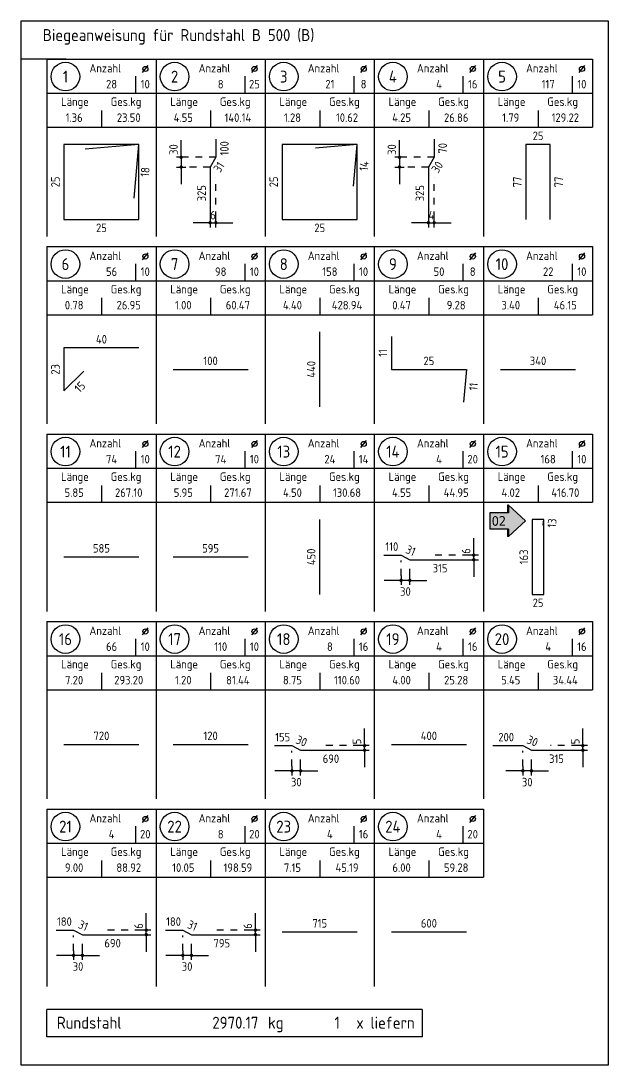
# Model space of a CAD drawing. Extents: x 40 to 135.7, y -30.7 to 24.7.
# Drawn here: x 90.53 to 99.14, y -5.18 to 10.13 of the extents above; entities that cross this region are included whole.
import ezdxf
from ezdxf.enums import TextEntityAlignment as Align

# ---------------------------------------------------------------- set-up
doc = ezdxf.new("R2010")
doc.units = 0
doc.header["$LTSCALE"] = 0.5
doc.linetypes.add('AUSGEZOGEN', pattern=[1000.01, 1000, 0.01])
doc.linetypes.add('HIDDEN4', pattern=[0.12, 0.02, -0.1])
for name, color, linetype in [('grau_hell', 7, 'Continuous'), ('INDEX', 7, 'Continuous'), ('MASSE', 7, 'Continuous'), ('OBJEKT', 7, 'Continuous'), ('RND', 7, 'Continuous'), ('RND_BILD', 7, 'Continuous'), ('TEXT', 7, 'Continuous')]:
    doc.layers.add(name, color=color, linetype=linetype)
doc.layers.add('NOPLOT', color=7, linetype='Continuous', plot=False)
doc.styles.add('helv', font='tahoma.ttf')
doc.styles.add('txt', font='isocp.shx')
doc.dimstyles.new('DOT_I', dxfattribs={"dimscale": 0.5, "dimtxt": 0.25, "dimasz": 0.25, "dimexe": 0.1, "dimexo": 0.3, "dimgap": 0.1, "dimtad": 1, "dimdec": 3, "dimzin": 3, "dimtxsty": 'txt', "dimblk": 'DOT', "dimblk1": 'DOT', "dimblk2": 'DOT', "dimsah": 1, "dimcen": 0.1, "dimse1": 1, "dimse2": 1, "dimazin": 0, "dimtfac": 1, "dimtdec": 4, "dimtix": 1, "dimtmove": 2, "dimatfit": 3, "dimfxl": 0, "dimtvp": 1, "dimtolj": 1, "dimtzin": 0, "dimarcsym": 0})

# ---------------------------------------------------------------- blocks, each defined once
blk = doc.blocks.new('DOT')
at = {"layer": 'MASSE', "color": 7, "linetype": 'Continuous'}
for p, q in [((0, 0), (-1, 0)), ((0, 0.54), (0, -0.54))]:
    blk.add_line(p, q, dxfattribs=at)
at = {"layer": 'MASSE', "color": 7, "linetype": 'Continuous', "const_width": 0.2}
blk.add_lwpolyline([(-0.1, 0, 1), (0.1, 0, 1)], format="xyb", close=True, dxfattribs=at)
blk = doc.blocks.new('*D49')
at = {"layer": 'DEFPOINTS', "color": 0, "linetype": 'AUSGEZOGEN', "transparency": 16777216}
for p in [(96.503, 7.171), (96.587, 7.171), (96.587, 7.171)]:
    blk.add_point(p, dxfattribs=at)
at = {"layer": 'RND_BILD', "color": 0, "linetype": 'AUSGEZOGEN', "lineweight": -2, "transparency": 16777216}
for p, q in [((96.378, 7.171), (96.253, 7.171)), ((96.503, 7.171), (96.587, 7.171)), ((96.712, 7.171), (96.837, 7.171))]:
    blk.add_line(p, q, dxfattribs=at)
at = {"layer": 'RND_BILD', "color": 0, "linetype": 'AUSGEZOGEN', "lineweight": -2, "transparency": 16777216, "xscale": 0.125, "yscale": 0.125, "zscale": 0.125}
blk.add_blockref('DOT', (96.503, 7.171), dxfattribs=at)
at = {"layer": 'RND_BILD', "color": 0, "linetype": 'AUSGEZOGEN', "lineweight": -2, "transparency": 16777216, "xscale": 0.125, "yscale": 0.125, "zscale": 0.125, "rotation": 180}
blk.add_blockref('DOT', (96.587, 7.171), dxfattribs=at)
at = {"layer": 'RND_BILD', "color": 0, "linetype": 'AUSGEZOGEN', "transparency": 16777216, "insert": (96.545, 7.283), "char_height": 0.125, "attachment_point": 5, "style": 'txt'}
blk.add_mtext('\\A1;4', dxfattribs=at)
blk = doc.blocks.new('*D50')
at = {"layer": 'DEFPOINTS', "color": 0, "linetype": 'AUSGEZOGEN', "transparency": 16777216}
for p in [(96.079, 8.131), (96.079, 7.988), (96.079, 7.988)]:
    blk.add_point(p, dxfattribs=at)
at = {"layer": 'MASSE', "color": 0, "linetype": 'AUSGEZOGEN', "lineweight": -2, "transparency": 16777216}
for p, q in [((96.079, 8.256), (96.079, 8.381)), ((96.079, 8.131), (96.079, 7.988)), ((96.079, 7.863), (96.079, 7.738))]:
    blk.add_line(p, q, dxfattribs=at)
at = {"layer": 'MASSE', "color": 0, "linetype": 'AUSGEZOGEN', "lineweight": -2, "transparency": 16777216, "xscale": 0.125, "yscale": 0.125, "zscale": 0.125}
for p, rotation in [((96.079, 8.131), 270), ((96.079, 7.988), 90)]:
    blk.add_blockref('DOT', p, dxfattribs=dict(at, rotation=rotation))
at = {"layer": 'MASSE', "color": 0, "linetype": 'AUSGEZOGEN', "transparency": 16777216, "insert": (95.966, 8.244), "char_height": 0.125, "attachment_point": 5, "rotation": 90, "style": 'txt'}
blk.add_mtext('\\A1;30', dxfattribs=at)
blk = doc.blocks.new('*D51')
at = {"layer": 'DEFPOINTS', "color": 0, "linetype": 'AUSGEZOGEN', "transparency": 16777216}
for p in [(93.303, 7.171), (93.387, 7.171), (93.387, 7.171)]:
    blk.add_point(p, dxfattribs=at)
at = {"layer": 'RND_BILD', "color": 0, "linetype": 'AUSGEZOGEN', "lineweight": -2, "transparency": 16777216}
for p, q in [((93.178, 7.171), (93.053, 7.171)), ((93.303, 7.171), (93.387, 7.171)), ((93.512, 7.171), (93.637, 7.171))]:
    blk.add_line(p, q, dxfattribs=at)
at = {"layer": 'RND_BILD', "color": 0, "linetype": 'AUSGEZOGEN', "lineweight": -2, "transparency": 16777216, "xscale": 0.125, "yscale": 0.125, "zscale": 0.125}
blk.add_blockref('DOT', (93.303, 7.171), dxfattribs=at)
at = {"layer": 'RND_BILD', "color": 0, "linetype": 'AUSGEZOGEN', "lineweight": -2, "transparency": 16777216, "xscale": 0.125, "yscale": 0.125, "zscale": 0.125, "rotation": 180}
blk.add_blockref('DOT', (93.387, 7.171), dxfattribs=at)
at = {"layer": 'RND_BILD', "color": 0, "linetype": 'AUSGEZOGEN', "transparency": 16777216, "insert": (93.345, 7.283), "char_height": 0.125, "attachment_point": 5, "style": 'txt'}
blk.add_mtext('\\A1;6', dxfattribs=at)
blk = doc.blocks.new('*D52')
at = {"layer": 'DEFPOINTS', "color": 0, "linetype": 'AUSGEZOGEN', "transparency": 16777216}
for p in [(92.879, 8.131), (92.879, 7.988), (92.879, 7.988)]:
    blk.add_point(p, dxfattribs=at)
at = {"layer": 'MASSE', "color": 0, "linetype": 'AUSGEZOGEN', "lineweight": -2, "transparency": 16777216}
for p, q in [((92.879, 8.256), (92.879, 8.381)), ((92.879, 8.131), (92.879, 7.988)), ((92.879, 7.863), (92.879, 7.738))]:
    blk.add_line(p, q, dxfattribs=at)
at = {"layer": 'MASSE', "color": 0, "linetype": 'AUSGEZOGEN', "lineweight": -2, "transparency": 16777216, "xscale": 0.125, "yscale": 0.125, "zscale": 0.125}
for p, rotation in [((92.879, 8.131), 270), ((92.879, 7.988), 90)]:
    blk.add_blockref('DOT', p, dxfattribs=dict(at, rotation=rotation))
at = {"layer": 'MASSE', "color": 0, "linetype": 'AUSGEZOGEN', "transparency": 16777216, "insert": (92.766, 8.244), "char_height": 0.125, "attachment_point": 5, "rotation": 90, "style": 'txt'}
blk.add_mtext('\\A1;30', dxfattribs=at)
blk = doc.blocks.new('*D53')
at = {"layer": 'DEFPOINTS', "color": 0, "linetype": 'AUSGEZOGEN', "transparency": 16777216}
for p in [(97.167, 2.296), (97.167, 2.296), (97.167, 2.229)]:
    blk.add_point(p, dxfattribs=at)
at = {"layer": 'RND_BILD', "color": 0, "linetype": 'AUSGEZOGEN', "lineweight": -2, "transparency": 16777216}
for p, q in [((97.167, 2.421), (97.167, 2.546)), ((97.167, 2.229), (97.167, 2.296)), ((97.167, 2.104), (97.167, 1.979))]:
    blk.add_line(p, q, dxfattribs=at)
at = {"layer": 'RND_BILD', "color": 0, "linetype": 'AUSGEZOGEN', "lineweight": -2, "transparency": 16777216, "xscale": 0.125, "yscale": 0.125, "zscale": 0.125}
for p, rotation in [((97.167, 2.296), 270), ((97.167, 2.229), 90)]:
    blk.add_blockref('DOT', p, dxfattribs=dict(at, rotation=rotation))
at = {"layer": 'RND_BILD', "color": 0, "linetype": 'AUSGEZOGEN', "transparency": 16777216, "insert": (97.055, 2.357), "char_height": 0.125, "attachment_point": 5, "rotation": 90, "style": 'txt'}
blk.add_mtext('\\A1;6', dxfattribs=at)
blk = doc.blocks.new('*D54')
at = {"layer": 'DEFPOINTS', "color": 0, "linetype": 'AUSGEZOGEN', "transparency": 16777216}
for p in [(96.102, 1.926), (96.102, 1.926), (96.23, 1.926)]:
    blk.add_point(p, dxfattribs=at)
at = {"layer": 'MASSE', "color": 0, "linetype": 'AUSGEZOGEN', "lineweight": -2, "transparency": 16777216}
for p, q in [((95.977, 1.926), (95.852, 1.926)), ((96.23, 1.926), (96.102, 1.926)), ((96.355, 1.926), (96.48, 1.926))]:
    blk.add_line(p, q, dxfattribs=at)
at = {"layer": 'MASSE', "color": 0, "linetype": 'AUSGEZOGEN', "lineweight": -2, "transparency": 16777216, "xscale": 0.125, "yscale": 0.125, "zscale": 0.125}
blk.add_blockref('DOT', (96.102, 1.926), dxfattribs=at)
at = {"layer": 'MASSE', "color": 0, "linetype": 'AUSGEZOGEN', "lineweight": -2, "transparency": 16777216, "xscale": 0.125, "yscale": 0.125, "zscale": 0.125, "rotation": 180}
blk.add_blockref('DOT', (96.23, 1.926), dxfattribs=at)
at = {"layer": 'MASSE', "color": 0, "linetype": 'AUSGEZOGEN', "transparency": 16777216, "insert": (96.166, 1.762), "char_height": 0.125, "attachment_point": 5, "style": 'txt'}
blk.add_mtext('\\A1;30', dxfattribs=at)
blk = doc.blocks.new('*D55')
at = {"layer": 'DEFPOINTS', "color": 0, "linetype": 'AUSGEZOGEN', "transparency": 16777216}
for p in [(93.967, -3.204), (93.967, -3.204), (93.967, -3.271)]:
    blk.add_point(p, dxfattribs=at)
at = {"layer": 'RND_BILD', "color": 0, "linetype": 'AUSGEZOGEN', "lineweight": -2, "transparency": 16777216}
for p, q in [((93.967, -3.079), (93.967, -2.954)), ((93.967, -3.271), (93.967, -3.204)), ((93.967, -3.396), (93.967, -3.521))]:
    blk.add_line(p, q, dxfattribs=at)
at = {"layer": 'RND_BILD', "color": 0, "linetype": 'AUSGEZOGEN', "lineweight": -2, "transparency": 16777216, "xscale": 0.125, "yscale": 0.125, "zscale": 0.125}
for p, rotation in [((93.967, -3.204), 270), ((93.967, -3.271), 90)]:
    blk.add_blockref('DOT', p, dxfattribs=dict(at, rotation=rotation))
at = {"layer": 'RND_BILD', "color": 0, "linetype": 'AUSGEZOGEN', "transparency": 16777216, "insert": (93.855, -3.143), "char_height": 0.125, "attachment_point": 5, "rotation": 90, "style": 'txt'}
blk.add_mtext('\\A1;6', dxfattribs=at)
blk = doc.blocks.new('*D56')
at = {"layer": 'DEFPOINTS', "color": 0, "linetype": 'AUSGEZOGEN', "transparency": 16777216}
for p in [(92.902, -3.574), (92.902, -3.574), (93.03, -3.574)]:
    blk.add_point(p, dxfattribs=at)
at = {"layer": 'MASSE', "color": 0, "linetype": 'AUSGEZOGEN', "lineweight": -2, "transparency": 16777216}
for p, q in [((92.777, -3.574), (92.652, -3.574)), ((93.03, -3.574), (92.902, -3.574)), ((93.155, -3.574), (93.28, -3.574))]:
    blk.add_line(p, q, dxfattribs=at)
at = {"layer": 'MASSE', "color": 0, "linetype": 'AUSGEZOGEN', "lineweight": -2, "transparency": 16777216, "xscale": 0.125, "yscale": 0.125, "zscale": 0.125}
blk.add_blockref('DOT', (92.902, -3.574), dxfattribs=at)
at = {"layer": 'MASSE', "color": 0, "linetype": 'AUSGEZOGEN', "lineweight": -2, "transparency": 16777216, "xscale": 0.125, "yscale": 0.125, "zscale": 0.125, "rotation": 180}
blk.add_blockref('DOT', (93.03, -3.574), dxfattribs=at)
at = {"layer": 'MASSE', "color": 0, "linetype": 'AUSGEZOGEN', "transparency": 16777216, "insert": (92.966, -3.738), "char_height": 0.125, "attachment_point": 5, "style": 'txt'}
blk.add_mtext('\\A1;30', dxfattribs=at)
blk = doc.blocks.new('*D57')
at = {"layer": 'DEFPOINTS', "color": 0, "linetype": 'AUSGEZOGEN', "transparency": 16777216}
for p in [(92.367, -3.204), (92.367, -3.204), (92.367, -3.271)]:
    blk.add_point(p, dxfattribs=at)
at = {"layer": 'RND_BILD', "color": 0, "linetype": 'AUSGEZOGEN', "lineweight": -2, "transparency": 16777216}
for p, q in [((92.367, -3.079), (92.367, -2.954)), ((92.367, -3.271), (92.367, -3.204)), ((92.367, -3.396), (92.367, -3.521))]:
    blk.add_line(p, q, dxfattribs=at)
at = {"layer": 'RND_BILD', "color": 0, "linetype": 'AUSGEZOGEN', "lineweight": -2, "transparency": 16777216, "xscale": 0.125, "yscale": 0.125, "zscale": 0.125}
for p, rotation in [((92.367, -3.204), 270), ((92.367, -3.271), 90)]:
    blk.add_blockref('DOT', p, dxfattribs=dict(at, rotation=rotation))
at = {"layer": 'RND_BILD', "color": 0, "linetype": 'AUSGEZOGEN', "transparency": 16777216, "insert": (92.255, -3.143), "char_height": 0.125, "attachment_point": 5, "rotation": 90, "style": 'txt'}
blk.add_mtext('\\A1;6', dxfattribs=at)
blk = doc.blocks.new('*D58')
at = {"layer": 'DEFPOINTS', "color": 0, "linetype": 'AUSGEZOGEN', "transparency": 16777216}
for p in [(91.302, -3.574), (91.302, -3.574), (91.43, -3.574)]:
    blk.add_point(p, dxfattribs=at)
at = {"layer": 'MASSE', "color": 0, "linetype": 'AUSGEZOGEN', "lineweight": -2, "transparency": 16777216}
for p, q in [((91.177, -3.574), (91.052, -3.574)), ((91.43, -3.574), (91.302, -3.574)), ((91.555, -3.574), (91.68, -3.574))]:
    blk.add_line(p, q, dxfattribs=at)
at = {"layer": 'MASSE', "color": 0, "linetype": 'AUSGEZOGEN', "lineweight": -2, "transparency": 16777216, "xscale": 0.125, "yscale": 0.125, "zscale": 0.125}
blk.add_blockref('DOT', (91.302, -3.574), dxfattribs=at)
at = {"layer": 'MASSE', "color": 0, "linetype": 'AUSGEZOGEN', "lineweight": -2, "transparency": 16777216, "xscale": 0.125, "yscale": 0.125, "zscale": 0.125, "rotation": 180}
blk.add_blockref('DOT', (91.43, -3.574), dxfattribs=at)
at = {"layer": 'MASSE', "color": 0, "linetype": 'AUSGEZOGEN', "transparency": 16777216, "insert": (91.366, -3.738), "char_height": 0.125, "attachment_point": 5, "style": 'txt'}
blk.add_mtext('\\A1;30', dxfattribs=at)
blk = doc.blocks.new('*D66')
at = {"layer": 'DEFPOINTS', "color": 0, "linetype": 'AUSGEZOGEN', "transparency": 16777216}
for p in [(98.767, -0.498), (98.767, -0.498), (98.767, -0.565)]:
    blk.add_point(p, dxfattribs=at)
at = {"layer": 'RND_BILD', "color": 0, "linetype": 'AUSGEZOGEN', "lineweight": -2, "transparency": 16777216}
for p, q in [((98.767, -0.373), (98.767, -0.248)), ((98.767, -0.565), (98.767, -0.498)), ((98.767, -0.69), (98.767, -0.815))]:
    blk.add_line(p, q, dxfattribs=at)
at = {"layer": 'RND_BILD', "color": 0, "linetype": 'AUSGEZOGEN', "lineweight": -2, "transparency": 16777216, "xscale": 0.125, "yscale": 0.125, "zscale": 0.125}
for p, rotation in [((98.767, -0.498), 270), ((98.767, -0.565), 90)]:
    blk.add_blockref('DOT', p, dxfattribs=dict(at, rotation=rotation))
at = {"layer": 'RND_BILD', "color": 0, "linetype": 'AUSGEZOGEN', "transparency": 16777216, "insert": (98.655, -0.437), "char_height": 0.125, "attachment_point": 5, "rotation": 90, "style": 'txt'}
blk.add_mtext('\\A1;5', dxfattribs=at)
blk = doc.blocks.new('*D67')
at = {"layer": 'DEFPOINTS', "color": 0, "linetype": 'AUSGEZOGEN', "transparency": 16777216}
for p in [(97.887, -0.868), (97.887, -0.868), (98.014, -0.868)]:
    blk.add_point(p, dxfattribs=at)
at = {"layer": 'MASSE', "color": 0, "linetype": 'AUSGEZOGEN', "lineweight": -2, "transparency": 16777216}
for p, q in [((97.762, -0.868), (97.637, -0.868)), ((98.014, -0.868), (97.887, -0.868)), ((98.139, -0.868), (98.264, -0.868))]:
    blk.add_line(p, q, dxfattribs=at)
at = {"layer": 'MASSE', "color": 0, "linetype": 'AUSGEZOGEN', "lineweight": -2, "transparency": 16777216, "xscale": 0.125, "yscale": 0.125, "zscale": 0.125}
blk.add_blockref('DOT', (97.887, -0.868), dxfattribs=at)
at = {"layer": 'MASSE', "color": 0, "linetype": 'AUSGEZOGEN', "lineweight": -2, "transparency": 16777216, "xscale": 0.125, "yscale": 0.125, "zscale": 0.125, "rotation": 180}
blk.add_blockref('DOT', (98.014, -0.868), dxfattribs=at)
at = {"layer": 'MASSE', "color": 0, "linetype": 'AUSGEZOGEN', "transparency": 16777216, "insert": (97.951, -1.033), "char_height": 0.125, "attachment_point": 5, "style": 'txt'}
blk.add_mtext('\\A1;30', dxfattribs=at)
blk = doc.blocks.new('*D68')
at = {"layer": 'DEFPOINTS', "color": 0, "linetype": 'AUSGEZOGEN', "transparency": 16777216}
for p in [(95.567, -0.498), (95.567, -0.498), (95.567, -0.565)]:
    blk.add_point(p, dxfattribs=at)
at = {"layer": 'RND_BILD', "color": 0, "linetype": 'AUSGEZOGEN', "lineweight": -2, "transparency": 16777216}
for p, q in [((95.567, -0.373), (95.567, -0.248)), ((95.567, -0.565), (95.567, -0.498)), ((95.567, -0.69), (95.567, -0.815))]:
    blk.add_line(p, q, dxfattribs=at)
at = {"layer": 'RND_BILD', "color": 0, "linetype": 'AUSGEZOGEN', "lineweight": -2, "transparency": 16777216, "xscale": 0.125, "yscale": 0.125, "zscale": 0.125}
for p, rotation in [((95.567, -0.498), 270), ((95.567, -0.565), 90)]:
    blk.add_blockref('DOT', p, dxfattribs=dict(at, rotation=rotation))
at = {"layer": 'RND_BILD', "color": 0, "linetype": 'AUSGEZOGEN', "transparency": 16777216, "insert": (95.455, -0.437), "char_height": 0.125, "attachment_point": 5, "rotation": 90, "style": 'txt'}
blk.add_mtext('\\A1;5', dxfattribs=at)
blk = doc.blocks.new('*D69')
at = {"layer": 'DEFPOINTS', "color": 0, "linetype": 'AUSGEZOGEN', "transparency": 16777216}
for p in [(94.502, -0.868), (94.502, -0.868), (94.63, -0.868)]:
    blk.add_point(p, dxfattribs=at)
at = {"layer": 'MASSE', "color": 0, "linetype": 'AUSGEZOGEN', "lineweight": -2, "transparency": 16777216}
for p, q in [((94.377, -0.868), (94.252, -0.868)), ((94.63, -0.868), (94.502, -0.868)), ((94.755, -0.868), (94.88, -0.868))]:
    blk.add_line(p, q, dxfattribs=at)
at = {"layer": 'MASSE', "color": 0, "linetype": 'AUSGEZOGEN', "lineweight": -2, "transparency": 16777216, "xscale": 0.125, "yscale": 0.125, "zscale": 0.125}
blk.add_blockref('DOT', (94.502, -0.868), dxfattribs=at)
at = {"layer": 'MASSE', "color": 0, "linetype": 'AUSGEZOGEN', "lineweight": -2, "transparency": 16777216, "xscale": 0.125, "yscale": 0.125, "zscale": 0.125, "rotation": 180}
blk.add_blockref('DOT', (94.63, -0.868), dxfattribs=at)
at = {"layer": 'MASSE', "color": 0, "linetype": 'AUSGEZOGEN', "transparency": 16777216, "insert": (94.566, -1.033), "char_height": 0.125, "attachment_point": 5, "style": 'txt'}
blk.add_mtext('\\A1;30', dxfattribs=at)
blk = doc.blocks.new('RND_LIS2')
at = {"layer": 'RND', "color": 3, "linetype": 'Continuous'}
for p, q in [((0, 0), (0, -5.2)), ((0, 0), (3.2, 0)), ((3.2, 0), (3.2, -2)), ((2.6, -0.503), (2.6, -1)), ((0, -1), (3.2, -1)), ((1.6, -1.503), (1.6, -2)), ((0, -2), (3.2, -2))]:
    blk.add_line(p, q, dxfattribs=at)
at = {"layer": 'RND', "color": 7, "linetype": 'Continuous'}
blk.add_line((2.805, -0.39), (2.973, -0.186), dxfattribs=at)
at = {"layer": 'RND', "color": 1, "linetype": 'Continuous'}
blk.add_circle((0.545, -0.513), 0.42, dxfattribs=at)
at = {"layer": 'RND', "color": 7, "linetype": 'Continuous'}
blk.add_circle((2.889, -0.288), 0.075, dxfattribs=at)
at = {"layer": 'RND', "color": 7, "linetype": 'Continuous', "style": 'txt'}
for s, p in [('Anzahl', (1.249, -0.391)), ('Länge', (0.42, -1.373)), ('Ges.kg', (1.872, -1.373))]:
    blk.add_text(s, height=0.25, dxfattribs=at).set_placement(p)
at = {"layer": 'RND', "color": 1, "linetype": 'Continuous', "style": 'txt'}
blk.add_attdef('POS1', text='', height=0.35, dxfattribs=at).set_placement((0.545, -0.513), align=Align.MIDDLE)
at = {"layer": 'RND', "color": 7, "linetype": 'Continuous', "style": 'txt'}
for tag, p in [('STK1', (1.897, -0.859)), ('DS1', (2.885, -0.859)), ('LANG1', (0.8, -1.841)), ('GEW', (2.4, -1.841))]:
    blk.add_attdef(tag, text='', height=0.25, dxfattribs=at).set_placement(p, align=Align.CENTER)
blk = doc.blocks.new('hin_ind5')
at = {"layer": 'grau_hell', "linetype": 'AUSGEZOGEN'}
h = blk.add_hatch(color=9, dxfattribs=at)
h.dxf.hatch_style = 2
h.paths.add_polyline_path([(0, 0), (0.619, -0.577), (0.619, -0.3), (1.306, -0.3), (1.306, 0.3), (0.619, 0.3), (0.619, 0.577)])
h.paths.add_polyline_path([(0.34, -0.274), (1.311, -0.274), (1.311, 0.274), (0.34, 0.274)], flags=9)
at = {"layer": 'OBJEKT', "linetype": 'AUSGEZOGEN'}
for points in [[(0.619, 0.3), (0.66, 0.3), (0.66, 0.577), (0.619, 0.577)], [(0.619, -0.577), (0.66, -0.577), (0.66, -0.3), (0.619, -0.3)]]:
    blk.add_hatch(color=1, dxfattribs=at).paths.add_polyline_path(points)
at = {"layer": 'OBJEKT', "color": 1, "linetype": 'AUSGEZOGEN'}
for p, q in [((0, 0), (0.619, 0.577)), ((0.619, 0.577), (0.619, 0.3)), ((0.619, 0.577), (0.66, 0.577)), ((0.66, 0.577), (0.66, 0.3)), ((0, 0), (0.619, -0.577)), ((0.619, 0.3), (1.306, 0.3)), ((1.306, 0.3), (1.306, -0.3)), ((0.619, -0.3), (0.619, -0.577)), ((0.619, -0.3), (1.306, -0.3)), ((0.66, -0.3), (0.66, -0.577))]:
    blk.add_line(p, q, dxfattribs=at)
at = {"layer": 'OBJEKT', "color": 7, "linetype": 'AUSGEZOGEN'}
blk.add_line((0.619, -0.577), (0.66, -0.577), dxfattribs=at)
at = {"layer": 'INDEX', "color": 1, "linetype": 'Continuous', "style": 'helv'}
blk.add_attdef('INDEX', text='', height=0.35, rotation=360, dxfattribs=at).set_placement((1.259, 0), align=Align.MIDDLE_RIGHT)
blk = doc.blocks.new('RND_SUM')
at = {"layer": 'RND', "color": 5, "linetype": 'Continuous'}
for p, q in [((0, 0), (0, 0.8)), ((11, 0.8), (0, 0.8)), ((11, 0.8), (11, 0)), ((11, 0), (0, 0))]:
    blk.add_line(p, q, dxfattribs=at)
at = {"layer": 'RND', "color": 1, "linetype": 'Continuous', "style": 'txt'}
for s, p in [('Rundstahl', (0.292, 0.235)), ('kg', (6.483, 0.235))]:
    blk.add_text(s, height=0.35, dxfattribs=at).set_placement(p)
blk.add_text('x liefern', height=0.35, dxfattribs=at).set_placement((10.784, 0.235), align=Align.RIGHT)
for tag, p in [('RND-S', (6.203, 0.235)), ('RND-Z', (8.59, 0.235))]:
    blk.add_attdef(tag, text='', height=0.35, dxfattribs=at).set_placement(p, align=Align.RIGHT)

msp = doc.modelspace()

# ---------------------------------------------------------------- linework, layer by layer
at = {"layer": 'NOPLOT', "color": 191, "linetype": 'AUSGEZOGEN'}
msp.add_line((91.1945, 9.5705), (90.529, 9.5705), dxfattribs=at)
at = {"layer": 'RND_BILD', "color": 7, "linetype": 'HIDDEN4'}
for p, q in [((93.3869, 8.1309), (92.9465, 8.1309)), ((96.5869, 8.1309), (96.1465, 8.1309)), ((93.3027, 7.9883), (92.9465, 7.9883)), ((96.5027, 7.9883), (96.1465, 7.9883)), ((93.3869, 7.238), (93.3869, 7.8415)), ((96.5869, 7.238), (96.5869, 7.8415)), ((96.1025, 1.9938), (96.1025, 2.2193)), ((96.2296, 1.9938), (96.2296, 2.1685)), ((97.1, 2.2961), (96.5067, 2.2961)), ((94.5025, -0.8004), (94.5025, -0.5748)), ((95.5, -0.498), (94.9067, -0.498)), ((97.8871, -0.8004), (97.8871, -0.5748)), ((98.7, -0.498), (98.2914, -0.498)), ((94.6296, -0.8004), (94.6296, -0.6257)), ((98.0143, -0.8004), (98.0143, -0.6257)), ((92.3, -3.2039), (91.7067, -3.2039)), ((93.9, -3.2039), (93.3067, -3.2039)), ((91.3025, -3.5062), (91.3025, -3.2807)), ((91.4296, -3.5062), (91.4296, -3.3315)), ((92.9025, -3.5062), (92.9025, -3.2807)), ((93.0296, -3.5062), (93.0296, -3.3315))]:
    msp.add_line(p, q, dxfattribs=at)
at = {"layer": 'RND_BILD', "color": 1, "linetype": 'AUSGEZOGEN'}
for points in [[(92.1905, 7.5316), (92.2596, 8.3205), (91.1596, 8.3205), (91.1596, 7.2205), (92.2596, 7.2205), (92.2596, 8.3205), (91.4706, 8.2515)], [(93.3869, 8.3945), (93.3869, 8.1309), (93.3027, 7.9883), (93.3027, 7.2205)], [(95.4059, 7.7069), (95.4596, 8.3205), (94.3596, 8.3205), (94.3596, 7.2205), (95.4596, 7.2205), (95.4596, 8.3205), (94.8459, 8.2669)], [(96.5869, 8.3945), (96.5869, 8.1309), (96.5027, 7.9883), (96.5027, 7.2205)], [(98.2881, 7.2205), (98.2881, 8.3205), (97.931, 8.3205), (97.931, 7.2205)], [(94.9096, 4.4705), (94.9096, 5.5705)], [(95.9596, 5.5036), (95.9596, 5.0196), (97.0596, 5.0196), (97.0174, 4.5375)], [(92.2596, 5.3368), (91.1596, 5.3368), (91.1596, 4.7043), (91.4513, 4.996)], [(92.7596, 5.0205), (93.8596, 5.0205)], [(97.5596, 5.0205), (98.6596, 5.0205)], [(94.9096, 1.7205), (94.9096, 2.8205)], [(98.1863, 2.7331), (98.1939, 2.8205), (98.0252, 2.8205), (98.0252, 1.7205), (98.1939, 1.7205), (98.1939, 2.8205), (98.1065, 2.8129)], [(91.1596, 2.2705), (92.2596, 2.2705)], [(92.7596, 2.2705), (93.8596, 2.2705)], [(95.8478, 2.2961), (96.1025, 2.2961), (96.2296, 2.2293), (97.1175, 2.2293)], [(91.1596, -0.4795), (92.2596, -0.4795)], [(92.7596, -0.4795), (93.8596, -0.4795)], [(94.2478, -0.498), (94.5025, -0.498), (94.6296, -0.5649), (95.5175, -0.5649)], [(95.9596, -0.4795), (97.0596, -0.4795)], [(97.4478, -0.498), (97.8871, -0.498), (98.0143, -0.5649), (98.7175, -0.5649)], [(91.0478, -3.2039), (91.3025, -3.2039), (91.4296, -3.2707), (92.3175, -3.2707)], [(92.6478, -3.2039), (92.9025, -3.2039), (93.0296, -3.2707), (93.9175, -3.2707)], [(94.3596, -3.2295), (95.4596, -3.2295)], [(95.9596, -3.2295), (97.0596, -3.2295)]]:
    msp.add_lwpolyline(points, dxfattribs=at)
at = {"layer": 'TEXT', "color": 1, "linetype": 'AUSGEZOGEN'}
msp.add_lwpolyline([(90.533, 10.1316), (99.1367, 10.1316), (99.1367, -5.1839), (90.533, -5.1839)], close=True, dxfattribs=at)

# ---------------------------------------------------------------- block references
at = {"layer": 'RND_BILD', "color": 6, "linetype": 'AUSGEZOGEN', "xscale": 0.5, "yscale": 0.5, "zscale": 0.5}
for p, values in [((90.9096, 9.5705), {'POS1': '1', 'STK1': '28', 'DS1': '10', 'LANG1': '1.36', 'GEW': '23.50'}), ((90.9096, -1.4295), {'POS1': '21', 'STK1': '4', 'DS1': '20', 'LANG1': '9.00', 'GEW': '88.92'})]:
    msp.add_blockref('RND_LIS2', p, dxfattribs=at).add_auto_attribs(values)
at = {"layer": 'RND_BILD', "color": 7, "linetype": 'AUSGEZOGEN', "xscale": 0.5, "yscale": 0.5, "zscale": 0.5}
for name, p, values in [('RND_LIS2', (92.5096, 9.5705), {'POS1': '2', 'STK1': '8', 'DS1': '25', 'LANG1': '4.55', 'GEW': '140.14'}), ('RND_LIS2', (94.1096, 9.5705), {'POS1': '3', 'STK1': '21', 'DS1': '8', 'LANG1': '1.28', 'GEW': '10.62'}), ('RND_LIS2', (95.7096, 9.5705), {'POS1': '4', 'STK1': '4', 'DS1': '16', 'LANG1': '4.25', 'GEW': '26.86'}), ('RND_LIS2', (97.3096, 9.5705), {'POS1': '5', 'STK1': '117', 'DS1': '10', 'LANG1': '1.79', 'GEW': '129.22'}), ('RND_LIS2', (90.9096, 6.8205), {'POS1': '6', 'STK1': '56', 'DS1': '10', 'LANG1': '0.78', 'GEW': '26.95'}), ('RND_LIS2', (92.5096, 6.8205), {'POS1': '7', 'STK1': '98', 'DS1': '10', 'LANG1': '1.00', 'GEW': '60.47'}), ('RND_LIS2', (94.1096, 6.8205), {'POS1': '8', 'STK1': '158', 'DS1': '10', 'LANG1': '4.40', 'GEW': '428.94'}), ('RND_LIS2', (95.7096, 6.8205), {'POS1': '9', 'STK1': '50', 'DS1': '8', 'LANG1': '0.47', 'GEW': '9.28'}), ('RND_LIS2', (97.3096, 6.8205), {'POS1': '10', 'STK1': '22', 'DS1': '10', 'LANG1': '3.40', 'GEW': '46.15'}), ('RND_LIS2', (90.9096, 4.0705), {'POS1': '11', 'STK1': '74', 'DS1': '10', 'LANG1': '5.85', 'GEW': '267.10'}), ('RND_LIS2', (92.5096, 4.0705), {'POS1': '12', 'STK1': '74', 'DS1': '10', 'LANG1': '5.95', 'GEW': '271.67'}), ('RND_LIS2', (94.1096, 4.0705), {'POS1': '13', 'STK1': '24', 'DS1': '14', 'LANG1': '4.50', 'GEW': '130.68'}), ('RND_LIS2', (95.7096, 4.0705), {'POS1': '14', 'STK1': '4', 'DS1': '20', 'LANG1': '4.55', 'GEW': '44.95'}), ('RND_LIS2', (97.3096, 4.0705), {'POS1': '15', 'STK1': '168', 'DS1': '10', 'LANG1': '4.02', 'GEW': '416.70'}), ('RND_LIS2', (90.9096, 1.3205), {'POS1': '16', 'STK1': '66', 'DS1': '10', 'LANG1': '7.20', 'GEW': '293.20'}), ('RND_LIS2', (92.5096, 1.3205), {'POS1': '17', 'STK1': '110', 'DS1': '10', 'LANG1': '1.20', 'GEW': '81.44'}), ('RND_LIS2', (94.1096, 1.3205), {'POS1': '18', 'STK1': '8', 'DS1': '16', 'LANG1': '8.75', 'GEW': '110.60'}), ('RND_LIS2', (95.7096, 1.3205), {'POS1': '19', 'STK1': '4', 'DS1': '16', 'LANG1': '4.00', 'GEW': '25.28'}), ('RND_LIS2', (97.3096, 1.3205), {'POS1': '20', 'STK1': '4', 'DS1': '16', 'LANG1': '5.45', 'GEW': '34.44'}), ('RND_LIS2', (92.5096, -1.4295), {'POS1': '22', 'STK1': '8', 'DS1': '20', 'LANG1': '10.05', 'GEW': '198.59'}), ('RND_LIS2', (94.1096, -1.4295), {'POS1': '23', 'STK1': '4', 'DS1': '16', 'LANG1': '7.15', 'GEW': '45.19'}), ('RND_LIS2', (95.7096, -1.4295), {'POS1': '24', 'STK1': '4', 'DS1': '20', 'LANG1': '6.00', 'GEW': '59.28'}), ('RND_SUM', (90.9096, -4.7668), {'RND-S': '2970.17', 'RND-Z': '1'})]:
    msp.add_blockref(name, p, dxfattribs=at).add_auto_attribs(values)
at = {"layer": 'RND_BILD', "color": 7, "linetype": 'AUSGEZOGEN'}
ref = msp.add_blockref('hin_ind5', (97.9267, 2.7976), dxfattribs=dict(at, xscale=-0.4, yscale=0.4, zscale=0.4))
ref.add_attrib('INDEX', '02', dxfattribs={"layer": 'INDEX', "color": 1, "linetype": 'Continuous', "height": 0.14, "style": 'helv'}).set_placement((97.641, 2.7976), align=Align.MIDDLE_RIGHT)

# ---------------------------------------------------------------- texts
at = {"layer": 'RND_BILD', "color": 7, "linetype": 'AUSGEZOGEN', "style": 'txt'}
for s, p in [('25', (98.1096, 8.4455)), ('25', (91.7096, 7.0955)), ('25', (94.9096, 7.0955)), ('40', (91.7096, 5.4618)), ('100', (93.3096, 5.1455)), ('340', (98.1096, 5.1455)), ('25', (96.5096, 5.1446)), ('585', (91.7096, 2.3955)), ('595', (93.3096, 2.3955)), ('110', (95.9666, 2.4211)), ('315', (96.6735, 2.1043)), ('25', (98.1096, 1.5955)), ('720', (91.7096, -0.3545)), ('120', (93.3096, -0.3545)), ('400', (96.5096, -0.3545)), ('155', (94.3666, -0.373)), ('200', (97.6426, -0.373)), ('690', (95.0735, -0.6899)), ('315', (98.3798, -0.6899)), ('180', (91.1666, -3.0789)), ('180', (92.7666, -3.0789)), ('715', (94.9096, -3.1045)), ('600', (96.5096, -3.1045)), ('690', (91.8735, -3.3957)), ('795', (93.4735, -3.3957))]:
    msp.add_text(s, height=0.125, dxfattribs=at).set_placement(p, align=Align.MIDDLE)
for s, rotation, p in [('100', 90, (93.5119, 8.2627)), ('70', 90, (96.7119, 8.2627)), ('18', 84.99986, (92.3496, 7.9152)), ('31', 57.38607, (93.4319, 7.9868)), ('14', 84.99986, (95.5573, 8.0028)), ('30', 57.38607, (96.6319, 7.9868)), ('25', 90, (91.0346, 7.7705)), ('25', 90, (94.2346, 7.7705)), ('77', 90, (97.806, 7.7705)), ('77', 90, (98.4131, 7.7705)), ('325', 90, (93.1777, 7.6044)), ('325', 90, (96.3777, 7.6044)), ('11', 90, (95.8346, 5.2616)), ('23', 90, (91.0346, 5.0205)), ('440', 90, (94.7846, 5.0205)), ('15', 45, (91.3938, 4.7617)), ('11', 85, (97.163, 4.7677)), ('13', 84.99986, (98.3146, 2.766)), ('450', 90, (94.7846, 2.2705)), ('31', 337.16062, (96.2435, 2.3634)), ('163', 90, (97.9002, 2.2705)), ('30', 337.16062, (94.6435, -0.4307)), ('30', 337.16062, (98.0282, -0.4307)), ('31', 337.16062, (91.4435, -3.1366)), ('31', 337.16062, (93.0435, -3.1366))]:
    msp.add_text(s, height=0.125, rotation=rotation, dxfattribs=at).set_placement(p, align=Align.MIDDLE)
at = {"layer": 'TEXT', "color": 1, "linetype": 'AUSGEZOGEN', "style": 'txt'}
msp.add_text('Biegeanweisung für Rundstahl B 500 (B)', height=0.175, dxfattribs=at).set_placement((90.8498, 9.8364))

# ---------------------------------------------------------------- dimensions: what is measured, and where the dimension line sits
at = {"layer": 'MASSE', "color": 7, "linetype": 'AUSGEZOGEN'}
for base, p1, p2, picture, middle in [((92.879, 7.9883), (92.879, 8.1309), (92.879, 7.9883), '*D52', (92.7665, 8.2437)), ((96.079, 7.9883), (96.079, 8.1309), (96.079, 7.9883), '*D50', (95.9665, 8.2437))]:
    dim = msp.add_linear_dim(base=base, p1=p1, p2=p2, angle=90, text='30', dimstyle='DOT_I', override={"dimdec": 1, "dimlfac": 100}, dxfattribs=at)
    dim.commit()
    dim.dimension.update_dxf_attribs({"geometry": picture, "text_midpoint": middle, "dimtype": 160})
for base, p1, p2, picture, middle in [((96.1025, 1.9263), (96.2296, 1.9263), (96.1025, 1.9263), '*D54', (96.166, 1.7615)), ((94.5025, -0.8679), (94.6296, -0.8679), (94.5025, -0.8679), '*D69', (94.566, -1.0326)), ((97.8871, -0.8679), (98.0143, -0.8679), (97.8871, -0.8679), '*D67', (97.9507, -1.0326)), ((91.3025, -3.5737), (91.4296, -3.5737), (91.3025, -3.5737), '*D58', (91.366, -3.7385)), ((92.9025, -3.5737), (93.0296, -3.5737), (92.9025, -3.5737), '*D56', (92.966, -3.7385))]:
    dim = msp.add_linear_dim(base=base, p1=p1, p2=p2, text='30', dimstyle='DOT_I', override={"dimdec": 1, "dimlfac": 100}, dxfattribs=at)
    dim.commit()
    dim.dimension.update_dxf_attribs({"geometry": picture, "text_midpoint": middle, "dimtype": 160})
at = {"layer": 'RND_BILD', "color": 7, "linetype": 'AUSGEZOGEN'}
for base, p1, p2, text, picture, middle in [((93.3869, 7.1705), (93.3027, 7.1705), (93.3869, 7.1705), '6', '*D51', (93.3448, 7.283)), ((96.5869, 7.1705), (96.5027, 7.1705), (96.5869, 7.1705), '4', '*D49', (96.5448, 7.283))]:
    dim = msp.add_linear_dim(base=base, p1=p1, p2=p2, text=text, dimstyle='DOT_I', override={"dimdec": 0, "dimlfac": 100}, dxfattribs=at)
    dim.commit()
    dim.dimension.update_dxf_attribs({"geometry": picture, "text_midpoint": middle})
for base, p1, p2, text, picture, middle in [((97.1675, 2.2961), (97.1675, 2.2293), (97.1675, 2.2961), '6', '*D53', (97.055, 2.357)), ((95.5675, -0.498), (95.5675, -0.5649), (95.5675, -0.498), '5', '*D68', (95.455, -0.4372)), ((98.7675, -0.498), (98.7675, -0.5649), (98.7675, -0.498), '5', '*D66', (98.655, -0.4372)), ((92.3675, -3.2039), (92.3675, -3.2707), (92.3675, -3.2039), '6', '*D57', (92.255, -3.143)), ((93.9675, -3.2039), (93.9675, -3.2707), (93.9675, -3.2039), '6', '*D55', (93.855, -3.143))]:
    dim = msp.add_linear_dim(base=base, p1=p1, p2=p2, angle=90, text=text, dimstyle='DOT_I', override={"dimdec": 0, "dimlfac": 100}, dxfattribs=at)
    dim.commit()
    dim.dimension.update_dxf_attribs({"geometry": picture, "text_midpoint": middle, "dimtype": 160})

doc.saveas('drawing.dxf')
